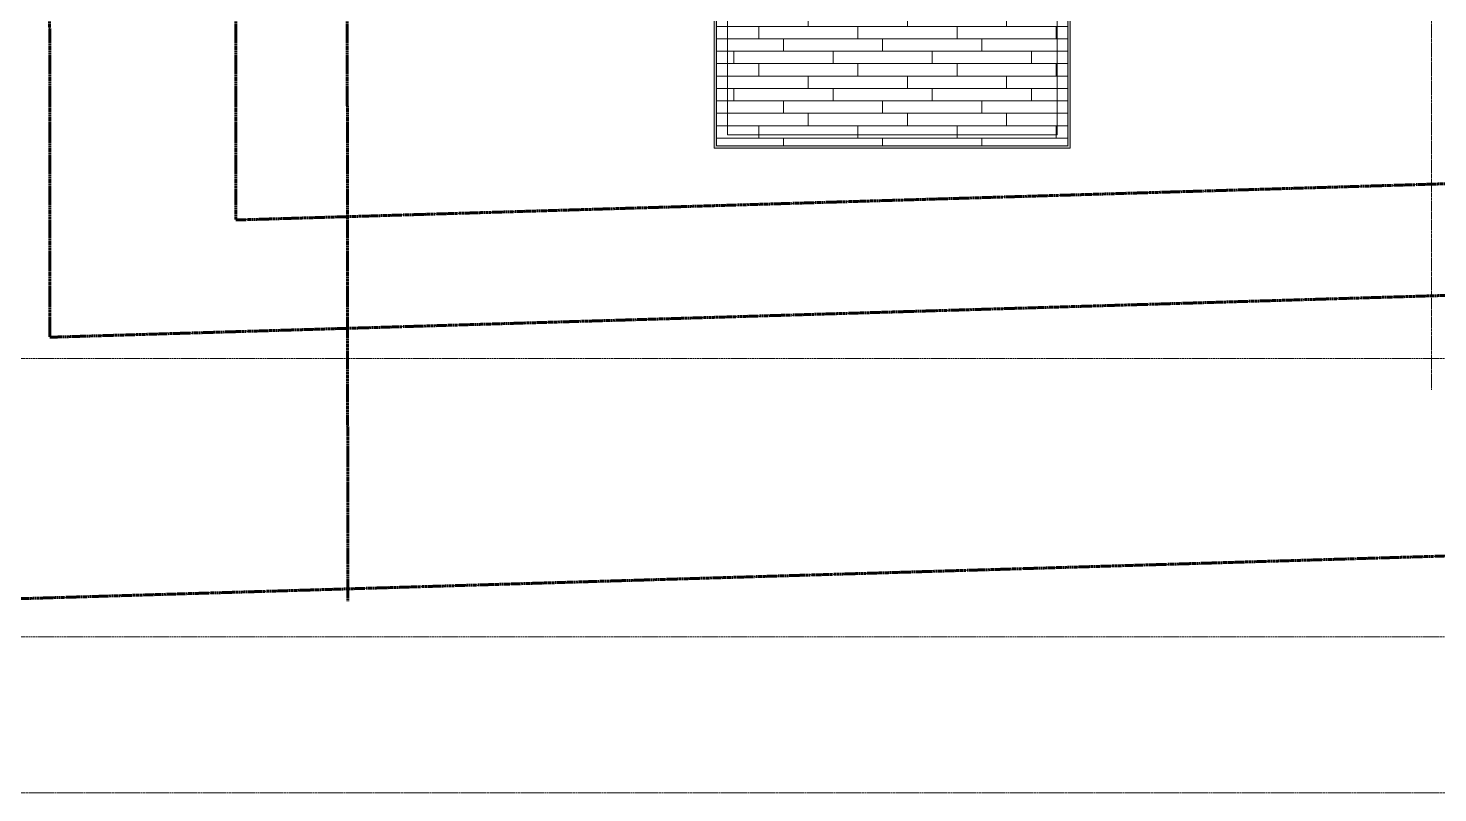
# Model space of a CAD drawing. Header units: inches. Extents: x -4169 to -1846, y 9706 to 12377.
# Drawn here: x -3934.1 to -3479.3, y 9706.2 to 9952.8 of the extents above; entities that cross this region are included whole.
import ezdxf

# ---------------------------------------------------------------- set-up
doc = ezdxf.new("R2010")
doc.units = ezdxf.units.IN
doc.header["$MEASUREMENT"] = 0
for name, pattern in [('Aligning Line 1_8_', [0.25, 0.125, -0.125]), ('Double Dash 3_8_', [1, 0.375, -0.125, 0.125, -0.125, 0.125, -0.125]), ('Grid Line 1_2_', [0.875, 0.5, -0.125, 0.125, -0.125])]:
    doc.linetypes.add(name, pattern=pattern)
for name, color, linetype, lineweight in [('0-1', 7, 'Continuous', 5), ('0-4', 147, 'Aligning Line 1_8_', 9), ('A-FLOR-2', 7, 'Continuous', 18), ('A-FLOR-PATT-1', 252, 'Continuous', 9), ('A-WALL-4', 7, 'Continuous', 18), ('A-WALL-6', 254, 'Continuous', 5), ('C-PROP-LINE-1', 50, 'Double Dash 3_8_', 60), ('G-ANNO-SYMB', 111, 'Aligning Line 1_8_', 9), ('G-ANNO-SYMB-1', 147, 'Aligning Line 1_8_', 9), ('S-GRID-1', 1, 'Grid Line 1_2_', 9)]:
    doc.layers.add(name, color=color, linetype=linetype, lineweight=lineweight)

# ---------------------------------------------------------------- blocks, each defined once
blk = doc.blocks.new('CTR - 1st Phase - Unit Layouts_rvt-1-ENLARGED RCP - 2ND FLOOR PLAN')
at = {"layer": 'G-ANNO-SYMB-1'}
blk.add_line((-1910.95, 9846.28), (-4009.53, 9846.28), dxfattribs=at)
blk = doc.blocks.new('Family - ___-1878357-ENLARGED RCP - 2ND FLOOR PLAN')
at = {"layer": 'C-PROP-LINE-1'}
for p, q in [((-3929.52, 12184.69), (-3927.1, 9853.17)), ((-3869.45, 12124.69), (-3867.12, 9890.98)), ((-3867.12, 9890.98), (-1910.95, 9949.54)), ((-3927.1, 9853.17), (-1910.95, 9913.53)), ((-3987.01, 9767.34), (-1910.95, 9829.49))]:
    blk.add_line(p, q, dxfattribs=at)
blk = doc.blocks.new('Family - ___-1878392-ENLARGED RCP - 2ND FLOOR PLAN')
at = {"layer": 'C-PROP-LINE-1'}
blk.add_line((-3833.41, 12088.69), (-3830.99, 9768.08), dxfattribs=at)
blk = doc.blocks.new('CTR - 1st Phase - Shell_rvt-1-ENLARGED RCP - 2ND FLOOR PLAN')
at = {"layer": 'A-FLOR-PATT-1'}
h = blk.add_hatch(dxfattribs=at)
h.set_pattern_fill('FP_31', color=256, style=0, pattern_type=2)
h.set_pattern_definition([(180, (-3706.432, 31797.395), (5e-16, 4), []), (90, (-3706.432, 31797.395), (8, 8), [4, -28]), (90, (-3722.432, 31801.395), (8, 8), [4, -28])])
h.paths.add_polyline_path([(-3598.67, 9914.94), (-3598.67, 9979.87), (-3712, 9979.87), (-3712, 9914.94), (-3666.78, 9914.94)], flags=0)
at = {"layer": 'A-WALL-6'}
for points in [[(-3712.75, 9914.19), (-3708.5, 9914.19), (-3708.5, 9914.94), (-3712, 9914.94), (-3712, 9979.87), (-3712.75, 9979.87), (-3712.75, 9947.5)], [(-3597.92, 9914.19), (-3597.93, 9979.87), (-3598.67, 9979.87), (-3598.67, 9914.94), (-3602.17, 9914.94), (-3602.17, 9914.19), (-3598.67, 9914.19)], [(-3708.5, 9914.19), (-3602.17, 9914.19), (-3602.17, 9914.94), (-3708.5, 9914.94)]]:
    blk.add_hatch(color=256, dxfattribs=at).paths.add_polyline_path(points, flags=0)
at = {"layer": 'A-FLOR-2'}
for p, q in [((-3712, 9914.94), (-3712, 9979.87)), ((-3598.67, 9979.87), (-3598.67, 9914.94)), ((-3598.67, 9914.94), (-3712, 9914.94))]:
    blk.add_line(p, q, dxfattribs=at)
at = {"layer": 'A-WALL-4'}
for p, q in [((-3712.75, 9979.87), (-3712.75, 9914.19)), ((-3708.5, 9918.44), (-3708.5, 9979.87)), ((-3602.17, 9979.87), (-3602.17, 9918.44)), ((-3597.92, 9914.19), (-3597.92, 9979.87)), ((-3602.17, 9918.44), (-3708.5, 9918.44)), ((-3708.5, 9914.19), (-3712.75, 9914.19)), ((-3708.5, 9914.19), (-3602.17, 9914.19)), ((-3597.92, 9914.19), (-3602.17, 9914.19))]:
    blk.add_line(p, q, dxfattribs=at)
at = {"layer": 'G-ANNO-SYMB-1'}
for p, q in [((-1926.95, 9756.53), (-4071.96, 9756.53)), ((-1910.95, 9706.24), (-4071.97, 9706.24))]:
    blk.add_line(p, q, dxfattribs=at)
at = {"layer": 'S-GRID-1'}
blk.add_line((-3481.32, 9836.18), (-3481.32, 12344.54), dxfattribs=at)
at = {"layer": '0-4'}
for name in ['Family - ___-1878357-ENLARGED RCP - 2ND FLOOR PLAN', 'Family - ___-1878392-ENLARGED RCP - 2ND FLOOR PLAN']:
    blk.add_blockref(name, (0, 0), dxfattribs=at)
blk = doc.blocks.new('CTR - 1st Phase -Stairs _ Elevators_rvt-1-ENLARGED RCP - 2ND FLOOR PLAN')
at = {"layer": 'G-ANNO-SYMB-1'}
blk.add_line((-1910.96, 9706.24), (-4071.96, 9706.24), dxfattribs=at)

msp = doc.modelspace()

# ---------------------------------------------------------------- linework, layer by layer
at = {"layer": 'G-ANNO-SYMB'}
msp.add_line((-1910.95, 9706.24), (-4071.97, 9706.24), dxfattribs=at)

# ---------------------------------------------------------------- block references
at = {"layer": '0-1'}
for name in ['CTR - 1st Phase - Shell_rvt-1-ENLARGED RCP - 2ND FLOOR PLAN', 'CTR - 1st Phase -Stairs _ Elevators_rvt-1-ENLARGED RCP - 2ND FLOOR PLAN', 'CTR - 1st Phase - Unit Layouts_rvt-1-ENLARGED RCP - 2ND FLOOR PLAN']:
    msp.add_blockref(name, (0, 0), dxfattribs=at)

doc.saveas('drawing.dxf')
